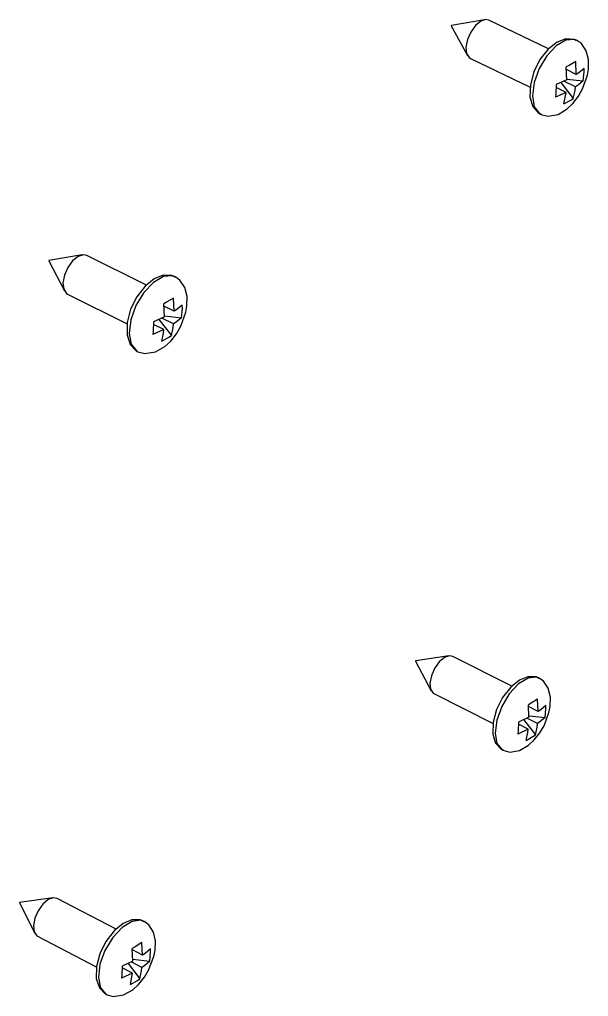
# Model space of a CAD drawing. Extents: x 0 to 161, y 0 to 257.
# Drawn here: x 143.93 to 160.83, y 85.07 to 114.07 of the extents above; entities that cross this region are included whole.
import ezdxf

# ---------------------------------------------------------------- set-up
doc = ezdxf.new("R2010")
doc.units = 0
doc.layers.get('0').update_dxf_attribs({"linetype": 'CONTINUOUS'})

msp = doc.modelspace()

# ---------------------------------------------------------------- linework, layer by layer
at = {"color": 7, "linetype": 'CONTINUOUS'}
for p, q in [((157.743, 114.07), (156.757, 113.895)), ((159.643, 113.203), (157.867, 114.056)), ((156.753, 113.888), (157.229, 113.01)), ((157.318, 112.921), (159.098, 112.063)), ((160.465, 112.446), (160.447, 112.829)), ((160.185, 112.284), (160.168, 112.666)), ((160.465, 112.446), (160.171, 112.587)), ((160.185, 112.284), (159.871, 112.145)), ((160.441, 112.075), (160.093, 112.243)), ((160.184, 112.304), (160.673, 112.253)), ((160.161, 111.913), (159.866, 112.055)), ((160.006, 112.205), (160.377, 111.733)), ((160.161, 111.913), (159.848, 111.774)), ((145.792, 107.09), (144.801, 106.92)), ((147.697, 106.194), (145.925, 107.073)), ((144.797, 106.913), (145.261, 106.02)), ((145.353, 105.925), (147.124, 105.043)), ((148.232, 105.246), (148.211, 105.634)), ((148.521, 105.415), (148.215, 105.567)), ((148.521, 105.415), (148.5, 105.802)), ((148.23, 105.278), (148.743, 105.224)), ((148.212, 104.871), (147.905, 105.024)), ((148.232, 105.246), (147.908, 105.102)), ((148.068, 105.173), (148.441, 104.693)), ((148.501, 105.039), (148.155, 105.212)), ((148.212, 104.871), (147.889, 104.727)), ((156.678, 95.187), (155.696, 95.037)), ((158.551, 94.286), (156.795, 95.171)), ((155.692, 95.03), (156.155, 94.15)), ((156.237, 94.065), (157.992, 93.177)), ((159.059, 93.365), (159.042, 93.736)), ((159.334, 93.533), (159.045, 93.679)), ((159.334, 93.533), (159.317, 93.903)), ((159.065, 93.409), (159.54, 93.358)), ((159.037, 93.007), (158.747, 93.154)), ((159.059, 93.365), (158.751, 93.222)), ((158.901, 93.292), (159.249, 92.845)), ((159.311, 93.174), (158.994, 93.335)), ((159.037, 93.007), (158.728, 92.864)), ((144.922, 88.004), (143.933, 87.86)), ((146.798, 87.073), (145.045, 87.986)), ((143.929, 87.853), (144.379, 86.958)), ((144.465, 86.867), (146.21, 85.955)), ((147.299, 86.125), (147.278, 86.5)), ((147.583, 86.298), (147.28, 86.456)), ((147.583, 86.298), (147.562, 86.673)), ((147.296, 86.182), (147.802, 86.126)), ((147.28, 85.763), (146.978, 85.92)), ((147.299, 86.125), (146.981, 85.976)), ((147.155, 86.058), (147.505, 85.603)), ((147.564, 85.936), (147.248, 86.101)), ((147.28, 85.763), (146.961, 85.614))]:
    msp.add_line(p, q, dxfattribs=at)
for points in [[(157.867, 114.056), (157.779, 114.074), (157.626, 114.026), (157.468, 113.895), (157.329, 113.703), (157.231, 113.478), (157.187, 113.254), (157.206, 113.067), (157.283, 112.943), (157.318, 112.921)], [(160.474, 113.442), (160.401, 113.485), (160.15, 113.497), (159.895, 113.401), (159.63, 113.193), (159.387, 112.885), (159.204, 112.52), (159.1, 112.137), (159.09, 111.772), (159.177, 111.489), (159.345, 111.298), (159.43, 111.265)], [(160.486, 113.451), (160.415, 113.478), (160.156, 113.461), (159.868, 113.295), (159.591, 113.001), (159.361, 112.62), (159.211, 112.203), (159.161, 111.807), (159.217, 111.486), (159.371, 111.282), (159.422, 111.254)], [(160.652, 112.017), (160.795, 112.427), (160.825, 112.605), (160.827, 112.887), (160.76, 113.15), (160.615, 113.362), (160.476, 113.457)], [(160.447, 112.829), (160.251, 112.713), (160.168, 112.666)], [(160.697, 112.624), (160.54, 112.496), (160.465, 112.446)], [(160.673, 112.253), (160.697, 112.52), (160.697, 112.624)], [(160.673, 112.253), (160.516, 112.125), (160.441, 112.075)], [(159.412, 111.258), (159.621, 111.204), (159.922, 111.258), (160.193, 111.422), (160.363, 111.584), (160.53, 111.801), (160.652, 112.017)], [(159.871, 112.145), (159.856, 111.874), (159.848, 111.774)], [(160.377, 111.733), (160.428, 111.97), (160.441, 112.075)], [(160.098, 111.57), (160.149, 111.808), (160.161, 111.913)], [(160.098, 111.57), (160.303, 111.682), (160.377, 111.733)], [(145.925, 107.073), (145.826, 107.093), (145.667, 107.042), (145.504, 106.908), (145.362, 106.711), (145.262, 106.483), (145.22, 106.256), (145.241, 106.067), (145.323, 105.944), (145.353, 105.925)], [(148.543, 106.426), (148.456, 106.475), (148.197, 106.482), (147.932, 106.381), (147.659, 106.164), (147.411, 105.847), (147.226, 105.475), (147.124, 105.085), (147.121, 104.715), (147.216, 104.432), (147.394, 104.243), (147.437, 104.229)], [(148.559, 106.435), (148.474, 106.466), (148.203, 106.445), (147.905, 106.273), (147.62, 105.972), (147.386, 105.583), (147.234, 105.16), (147.187, 104.759), (147.249, 104.435), (147.412, 104.232), (147.445, 104.214)], [(148.719, 104.968), (148.87, 105.384), (148.901, 105.564), (148.905, 105.851), (148.841, 106.118), (148.694, 106.338), (148.55, 106.439)], [(148.5, 105.802), (148.297, 105.682), (148.211, 105.634)], [(148.763, 105.599), (148.6, 105.466), (148.521, 105.415)], [(148.743, 105.224), (148.765, 105.493), (148.763, 105.599)], [(147.908, 105.102), (147.896, 104.828), (147.889, 104.727)], [(148.441, 104.693), (148.49, 104.933), (148.501, 105.039)], [(148.743, 105.224), (148.58, 105.091), (148.501, 105.039)], [(147.443, 104.215), (147.655, 104.156), (147.967, 104.207), (148.245, 104.369), (148.42, 104.531), (148.592, 104.748), (148.719, 104.968)], [(148.152, 104.525), (148.201, 104.765), (148.212, 104.871)], [(148.152, 104.525), (148.365, 104.641), (148.441, 104.693)], [(156.795, 95.171), (156.699, 95.19), (156.548, 95.137), (156.393, 95.005), (156.257, 94.815), (156.16, 94.594), (156.117, 94.377), (156.135, 94.197), (156.212, 94.081), (156.237, 94.065)], [(159.355, 94.512), (159.269, 94.559), (159.027, 94.565), (158.778, 94.467), (158.516, 94.258), (158.277, 93.952), (158.097, 93.594), (157.994, 93.221), (157.984, 92.865), (158.069, 92.593), (158.234, 92.411), (158.305, 92.385)], [(159.37, 94.521), (159.286, 94.551), (159.031, 94.524), (158.747, 94.352), (158.475, 94.059), (158.249, 93.683), (158.102, 93.276), (158.053, 92.892), (158.108, 92.585), (158.26, 92.395), (158.286, 92.38)], [(159.506, 93.108), (159.654, 93.509), (159.687, 93.684), (159.694, 93.963), (159.633, 94.222), (159.494, 94.432), (159.363, 94.524)], [(159.317, 93.903), (159.124, 93.784), (159.042, 93.736)], [(159.563, 93.716), (159.409, 93.584), (159.334, 93.533)], [(159.54, 93.358), (159.564, 93.615), (159.563, 93.716)], [(158.283, 92.382), (158.487, 92.325), (158.779, 92.374), (159.047, 92.531), (159.217, 92.688), (159.384, 92.901), (159.506, 93.108)], [(158.751, 93.222), (158.736, 92.96), (158.728, 92.864)], [(159.249, 92.845), (159.299, 93.073), (159.311, 93.174)], [(159.54, 93.358), (159.386, 93.226), (159.311, 93.174)], [(158.974, 92.677), (159.024, 92.906), (159.037, 93.007)], [(158.974, 92.677), (159.177, 92.792), (159.249, 92.845)], [(145.045, 87.986), (144.938, 88.006), (144.782, 87.95), (144.622, 87.815), (144.482, 87.62), (144.384, 87.396), (144.342, 87.177), (144.364, 86.995), (144.445, 86.879), (144.465, 86.867)], [(147.616, 87.294), (147.515, 87.346), (147.265, 87.347), (147.006, 87.242), (146.736, 87.023), (146.493, 86.71), (146.311, 86.345), (146.211, 85.965), (146.207, 85.604), (146.301, 85.334), (146.476, 85.153), (146.513, 85.143)], [(147.634, 87.301), (147.537, 87.335), (147.271, 87.304), (146.978, 87.127), (146.697, 86.826), (146.467, 86.443), (146.318, 86.029), (146.272, 85.642), (146.333, 85.332), (146.494, 85.143), (146.513, 85.133)], [(147.764, 85.857), (147.919, 86.263), (147.954, 86.44), (147.964, 86.723), (147.905, 86.987), (147.766, 87.205), (147.63, 87.304)], [(147.562, 86.673), (147.362, 86.549), (147.278, 86.5)], [(147.821, 86.488), (147.661, 86.351), (147.583, 86.298)], [(147.802, 86.126), (147.823, 86.386), (147.821, 86.488)], [(146.506, 85.136), (146.713, 85.075), (147.015, 85.12), (147.29, 85.275), (147.465, 85.433), (147.637, 85.645), (147.764, 85.857)], [(146.981, 85.976), (146.969, 85.712), (146.961, 85.614)], [(147.505, 85.603), (147.553, 85.833), (147.564, 85.936)], [(147.802, 86.126), (147.641, 85.989), (147.564, 85.936)], [(147.221, 85.43), (147.268, 85.66), (147.28, 85.763)], [(147.221, 85.43), (147.43, 85.549), (147.505, 85.603)]]:
    msp.add_lwpolyline(points, dxfattribs=at)
for centre, radius, start, end in [((156.759, 113.89), 0.00587, 110.4318, 197.9308), ((144.803, 106.915), 0.00593, 109.6193, 197.496), ((155.698, 95.032), 0.00581, 109.707, 196.7445), ((143.935, 87.854), 0.00587, 108.8949, 196.2806)]:
    msp.add_arc(centre, radius, start, end, dxfattribs=at)

doc.saveas('drawing.dxf')
